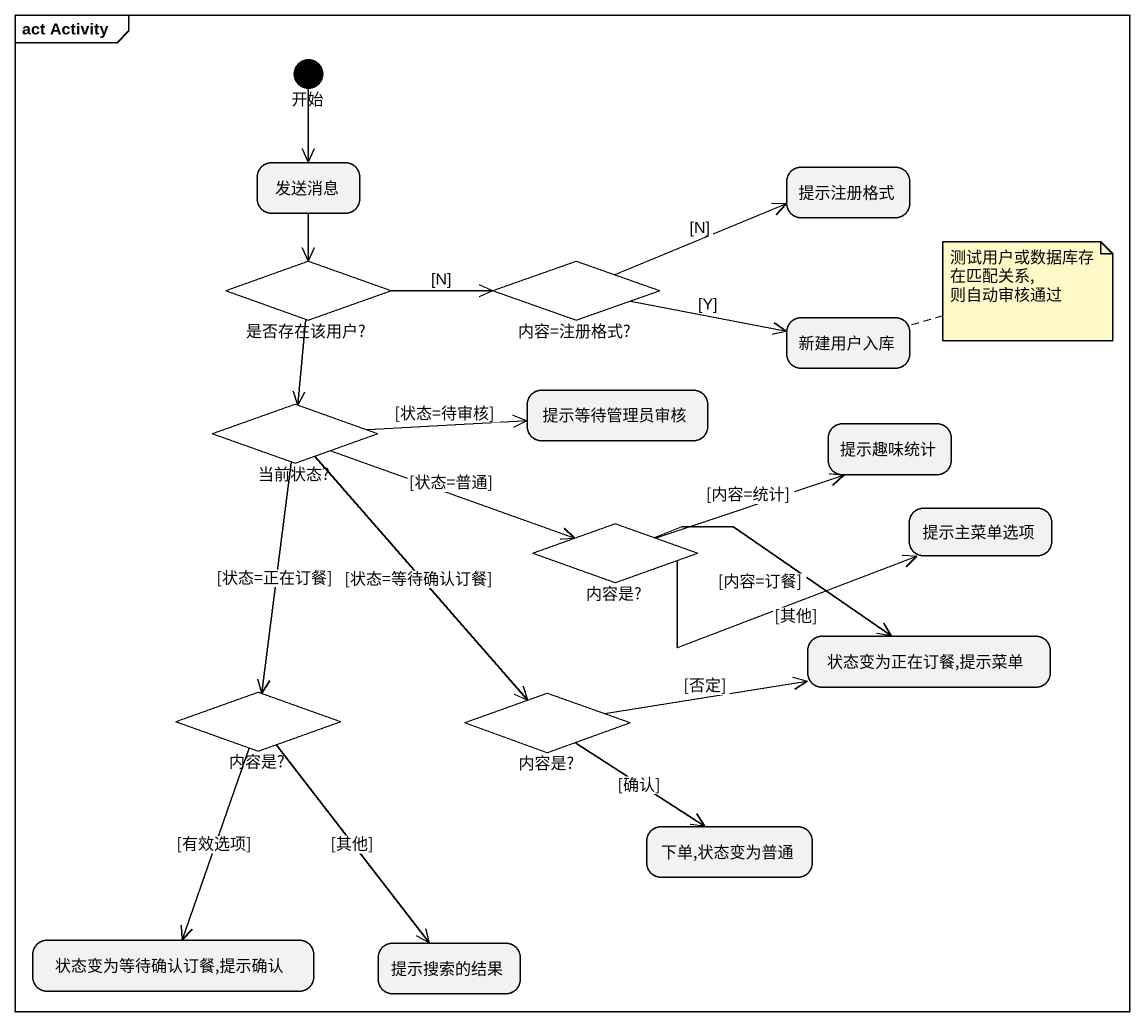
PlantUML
@startuml
mainframe act Activity
hide empty description
state 开始 <<start>>
state 发送消息
state 提示注册格式
state "是否存在该用户?" as 是否存在该用户 <<choice>>
state "内容=注册格式?" as 内容_注册格式 <<choice>>
state 新建用户入库
state "当前状态?" as 当前状态 <<choice>>
state 提示等待管理员审核
state 提示趣味统计
state 提示主菜单选项
state "内容是?" as 内容是 <<choice>>
state "状态变为正在订餐,提示菜单" as 状态变为正在订餐_提示菜单
state "内容是?" as 内容是_2 <<choice>>
state "内容是?" as 内容是_3 <<choice>>
state "下单,状态变为普通" as 下单_状态变为普通
state "状态变为等待确认订餐,提示确认" as 状态变为等待确认订餐_提示确认
state 提示搜索的结果
开始 --> 发送消息
发送消息 --> 是否存在该用户
是否存在该用户 -right-> 内容_注册格式 : [N]
是否存在该用户 --> 当前状态
内容_注册格式 -right-> 提示注册格式 : [N]
内容_注册格式 -right-> 新建用户入库 : [Y]
当前状态 -right-> 提示等待管理员审核 : [状态=待审核]
当前状态 -right-> 内容是 : [状态=普通]
当前状态 --> 内容是_2 : [状态=正在订餐]
当前状态 --> 内容是_3 : [状态=等待确认订餐]
内容是 -right-> 提示趣味统计 : [内容=统计]
内容是 -right-> 提示主菜单选项 : [其他]
内容是 -right-> 状态变为正在订餐_提示菜单 : [内容=订餐]
内容是_2 --> 状态变为等待确认订餐_提示确认 : [有效选项]
内容是_2 --> 提示搜索的结果 : [其他]
内容是_3 -right-> 状态变为正在订餐_提示菜单 : [否定]
内容是_3 --> 下单_状态变为普通 : [确认]
note right of 新建用户入库 : 测试用户或数据库存在匹配关系,则自动审核通过
@enduml
